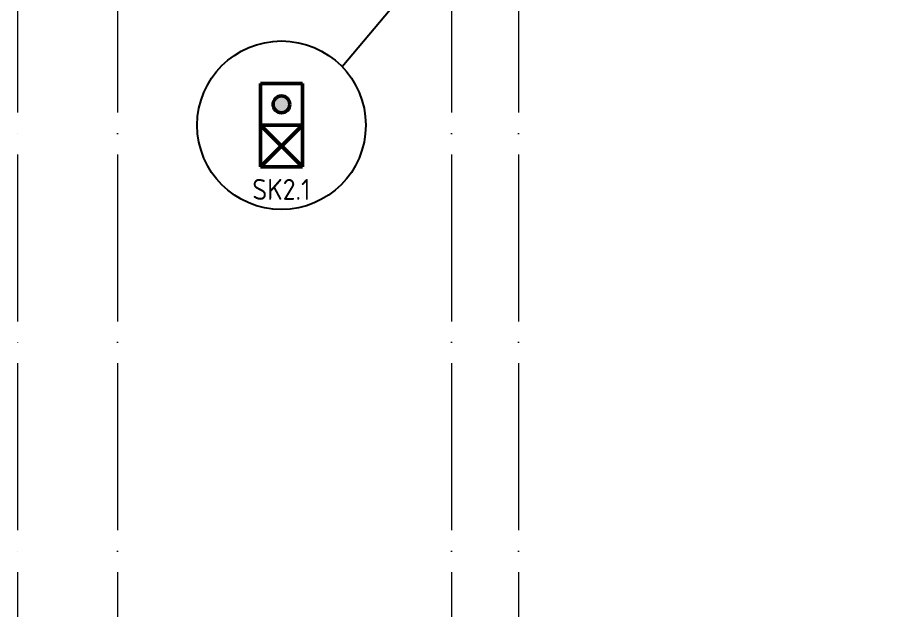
# Model space of a CAD drawing. Header units: millimetres. Extents: x -325553 to 627452, y -28539 to 738858.
# Drawn here: x 120217 to 130602, y 143656 to 150759 of the extents above; entities that cross this region are included whole.
import ezdxf

# ---------------------------------------------------------------- set-up
doc = ezdxf.new("R2010")
doc.units = ezdxf.units.MM
doc.set_wipeout_variables(frame=1)
doc.linetypes.add('ADSK_Линия сетки', pattern=[25, 20, -2.5, 0, -2.5])
for name, color, linetype, lineweight in [('Маркировка Не АУ', 7, 'Continuous', 25), ('НО СКУД', 7, 'Continuous', 50), ('Оси', 252, 'Continuous', 9)]:
    doc.layers.add(name, color=color, linetype=linetype, lineweight=lineweight)
doc.styles.add('ISOCPEUR', font='isocpeur.ttf', dxfattribs={"width": 0.9, "height": 350})

# ---------------------------------------------------------------- blocks, each defined once
blk = doc.blocks.new('2 этаж')
at = {"layer": 'Оси', "color": 251, "linetype": 'ADSK_Линия сетки', "ltscale": 100, "true_color": 0x636466}
for p, q in [((119476, -1139), (119476, -32265)), ((120676, -1139), (120676, -32265)), ((124676, -1139), (124676, -30995)), ((125476, -1139), (125476, -32265))]:
    blk.add_line(p, q, dxfattribs=at)
blk = doc.blocks.new('2 идентификатора - считыватель + кнопка')
at = {"color": 4}
blk.add_wipeout([(-500, 250), (500, 250), (500, -250), (-500, -250)], dxfattribs=at).dxf.layer = 'НО СКУД'
at = {"layer": 'НО СКУД'}
h = blk.add_hatch(color=4, dxfattribs=at)
h.dxf.hatch_style = 1
h.paths.add_polyline_path([(-350, 0, 1), (-150, 0, 1)])
at = {"layer": 'НО СКУД', "color": 4, "ltscale": 30}
blk.add_line((-500, -250), (-500, 250), dxfattribs=at)
at = {"layer": 'НО СКУД', "color": 4}
for p, q in [((-500, -250), (-500, 250)), ((-500, 250), (500, 250)), ((0, -250), (0, 250)), ((0, -250), (500, 250)), ((0, 250), (500, -250)), ((500, 250), (500, -250)), ((500, -250), (-500, -250))]:
    blk.add_line(p, q, dxfattribs=at)
at = {"layer": 'НО СКУД', "color": 4, "ltscale": 30}
blk.add_circle((-250, 0), 100, dxfattribs=at)

msp = doc.modelspace()

# ---------------------------------------------------------------- linework, layer by layer
at = {"color": 7}
msp.add_lwpolyline([(124104.6, 150168.2), (130601.7, 157882.8)], dxfattribs=at)

# ---------------------------------------------------------------- block references
msp.add_blockref('2 этаж', (740.6, 170258))

# ---------------------------------------------------------------- next in the draw order: block references
at = {"layer": 'НО СКУД', "rotation": 269.999999999613}
msp.add_blockref('2 идентификатора - считыватель + кнопка', (123379.3, 149467.1), dxfattribs=at)

# ---------------------------------------------------------------- next in the draw order: texts
at = {"layer": 'Маркировка Не АУ', "insert": (123378.6, 148698.8), "char_height": 250, "width": 1035.25, "attachment_point": 5, "style": 'ISOCPEUR', "bg_fill": 3, "box_fill_scale": 1, "bg_fill_color": 256, "bg_fill_transparency": 0}
msp.add_mtext('SK2.1', dxfattribs=at)

# ---------------------------------------------------------------- next in the draw order: linework, layer by layer
at = {"color": 7}
msp.add_circle((123379.3, 149467.1), 1008.8, dxfattribs=at)

doc.saveas('drawing.dxf')
